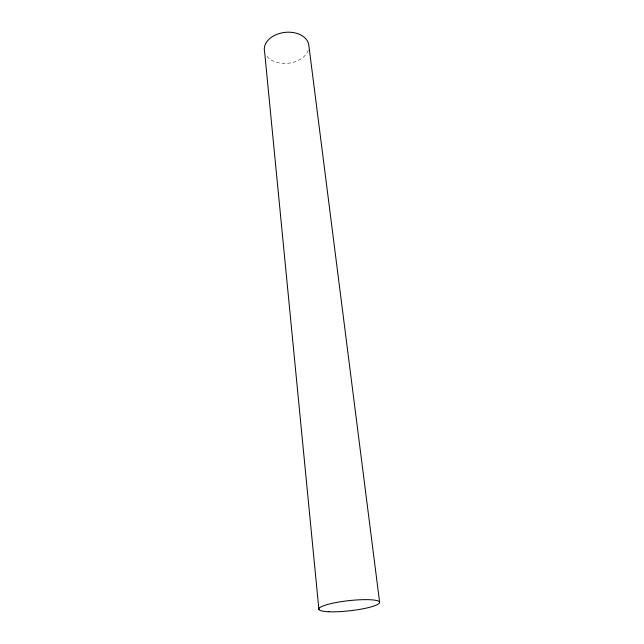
<?xml version="1.0" encoding="UTF-8"?>
<svg xmlns="http://www.w3.org/2000/svg" width="644" height="644" viewBox="0 0 644 644"><rect width="100%" height="100%" fill="white"/><g stroke="black" fill="none" stroke-linecap="round" stroke-linejoin="round"><path stroke-width="0.48" stroke-dasharray="3.22 2.42" d="M308.259 50.312A22.379 15.537 -6.4 0 1 288.641 63.225A22.379 15.537 -6.4 0 1 266.286 55.432"/><path stroke-width="0.97" d="M379.606 602.132L308.742 44.629A22.379 15.537 -6.4 0 0 283.4 32.586A22.379 15.537 -6.4 0 0 264.595 51.657L318.909 609.618M328.891 611.76A30.654 5.088 -6.4 0 0 379.01 603.525A30.654 5.088 -6.4 0 0 339.638 601.915A30.654 5.088 -6.4 0 0 328.891 611.76"/></g></svg>
